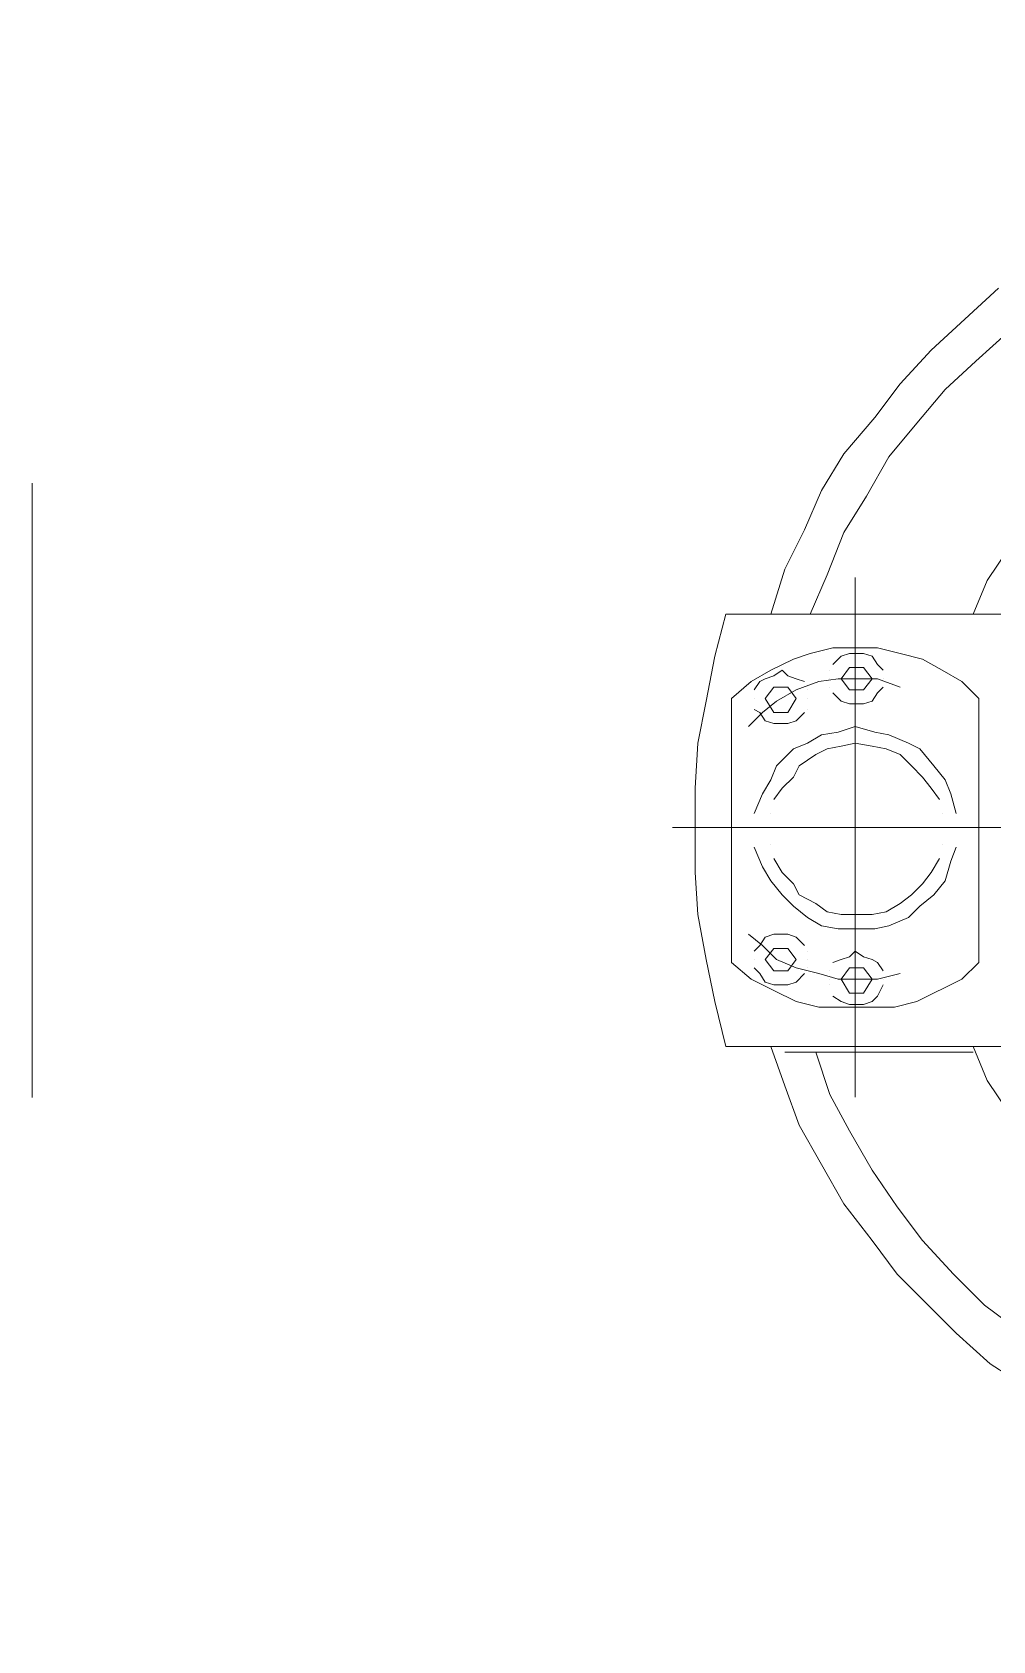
# Model space of a CAD drawing. Header units: millimetres. Extents: x 553474 to 556484, y 6145926 to 6146600.
# Drawn here: x 556132.1967 to 556132.3531, y 6146169.8614 to 6146170.1233 of the extents above; entities that cross this region are included whole.
import ezdxf

# ---------------------------------------------------------------- set-up
doc = ezdxf.new("R2010")
doc.units = ezdxf.units.MM
doc.linetypes.add('DASHED', pattern=[5.5, 4, -1.5])
doc.layers.add('8', color=8, linetype='Continuous', lineweight=0)

msp = doc.modelspace()

# ---------------------------------------------------------------- linework, layer by layer
at = {"layer": '8'}
for p, q in [((556132.33068, 6146170.03448, 9.796), (556132.33068, 6146169.94993, 9.796)), ((556132.30097, 6146169.99379, 9.796), (556132.67829, 6146169.99379, 9.796))]:
    msp.add_line(p, q, dxfattribs=at)
at = {"layer": '8', "linetype": 'DASHED', "ltscale": 0.01, "elevation": 9.796}
msp.add_lwpolyline([(556132.79672, 6146169.74987), (556132.19672, 6146169.74987), (556132.19672, 6146170.34987), (556132.79672, 6146170.34987)], close=True, dxfattribs=at)
at = {"layer": '8'}
for points in [[(556132.354, 6146170.08157, 9.796), (556132.354, 6146170.08157, 9.796), (556132.34851, 6146170.07654, 9.796), (556132.34851, 6146170.07654, 9.796)], [(556132.34851, 6146170.07654, 9.796), (556132.34851, 6146170.07654, 9.796), (556132.34303, 6146170.07152, 9.796), (556132.34303, 6146170.07152, 9.796)], [(556132.35034, 6146170.06969, 9.796), (556132.35034, 6146170.06969, 9.796), (556132.35583, 6146170.07472, 9.796), (556132.35583, 6146170.07472, 9.796)], [(556132.34303, 6146170.07152, 9.796), (556132.34303, 6146170.07152, 9.796), (556132.338, 6146170.06603, 9.796), (556132.338, 6146170.06603, 9.796)], [(556132.34531, 6146170.06511, 9.796), (556132.34531, 6146170.06511, 9.796), (556132.35034, 6146170.06969, 9.796), (556132.35034, 6146170.06969, 9.796)], [(556132.338, 6146170.06603, 9.796), (556132.338, 6146170.06603, 9.796), (556132.33388, 6146170.06054, 9.796), (556132.33388, 6146170.06054, 9.796)], [(556132.34074, 6146170.05963, 9.796), (556132.34074, 6146170.05963, 9.796), (556132.34531, 6146170.06511, 9.796), (556132.34531, 6146170.06511, 9.796)], [(556132.33388, 6146170.06054, 9.796), (556132.33388, 6146170.06054, 9.796), (556132.32885, 6146170.0546, 9.796), (556132.32885, 6146170.0546, 9.796)], [(556132.33617, 6146170.05414, 9.796), (556132.33617, 6146170.05414, 9.796), (556132.34074, 6146170.05963, 9.796), (556132.34074, 6146170.05963, 9.796)], [(556132.32885, 6146170.0546, 9.796), (556132.32885, 6146170.0546, 9.796), (556132.3252, 6146170.04866, 9.796), (556132.3252, 6146170.04866, 9.796)], [(556132.33251, 6146170.04774, 9.796), (556132.33251, 6146170.04774, 9.796), (556132.33617, 6146170.05414, 9.796), (556132.33617, 6146170.05414, 9.796)], [(556132.3252, 6146170.04866, 9.796), (556132.3252, 6146170.04866, 9.796), (556132.32245, 6146170.04225, 9.796), (556132.32245, 6146170.04225, 9.796)], [(556132.32885, 6146170.0418, 9.796), (556132.32885, 6146170.0418, 9.796), (556132.33251, 6146170.04774, 9.796), (556132.33251, 6146170.04774, 9.796)], [(556132.32245, 6146170.04225, 9.796), (556132.32245, 6146170.04225, 9.796), (556132.31925, 6146170.03585, 9.796), (556132.31925, 6146170.03585, 9.796)], [(556132.32611, 6146170.03494, 9.796), (556132.32611, 6146170.03494, 9.796), (556132.32885, 6146170.0418, 9.796), (556132.32885, 6146170.0418, 9.796)], [(556132.35583, 6146170.03951, 9.796), (556132.35583, 6146170.03951, 9.796), (556132.35217, 6146170.03403, 9.796), (556132.35217, 6146170.03403, 9.796)], [(556132.31925, 6146170.03585, 9.796), (556132.31925, 6146170.03585, 9.796), (556132.31697, 6146170.02854, 9.796), (556132.31697, 6146170.02854, 9.796)], [(556132.32337, 6146170.02854, 9.796), (556132.32337, 6146170.02854, 9.796), (556132.32611, 6146170.03494, 9.796), (556132.32611, 6146170.03494, 9.796)], [(556132.35217, 6146170.03403, 9.796), (556132.35217, 6146170.03403, 9.796), (556132.34989, 6146170.02854, 9.796), (556132.34989, 6146170.02854, 9.796)], [(556132.30782, 6146170.02168, 9.796), (556132.30782, 6146170.02168, 9.796), (556132.30965, 6146170.02854, 9.796), (556132.30965, 6146170.02854, 9.796)], [(556132.30965, 6146170.02854, 9.796), (556132.30965, 6146170.02854, 9.796), (556132.36635, 6146170.02854, 9.796), (556132.36635, 6146170.02854, 9.796)], [(556132.30645, 6146170.01437, 9.796), (556132.30645, 6146170.01437, 9.796), (556132.30782, 6146170.02168, 9.796), (556132.30782, 6146170.02168, 9.796)], [(556132.32063, 6146170.02122, 9.796), (556132.32063, 6146170.02122, 9.796), (556132.31697, 6146170.01939, 9.796), (556132.31697, 6146170.01939, 9.796)], [(556132.32337, 6146170.02214, 9.796), (556132.32337, 6146170.02214, 9.796), (556132.32063, 6146170.02122, 9.796), (556132.32063, 6146170.02122, 9.796)], [(556132.32703, 6146170.02305, 9.796), (556132.32703, 6146170.02305, 9.796), (556132.32337, 6146170.02214, 9.796), (556132.32337, 6146170.02214, 9.796)], [(556132.33068, 6146170.02305, 9.796), (556132.33068, 6146170.02305, 9.796), (556132.32703, 6146170.02305, 9.796), (556132.32703, 6146170.02305, 9.796)], [(556132.3284, 6146170.02168, 9.796), (556132.3284, 6146170.02168, 9.796), (556132.32703, 6146170.02031, 9.796), (556132.32703, 6146170.02031, 9.796)], [(556132.32977, 6146170.02214, 9.796), (556132.32977, 6146170.02214, 9.796), (556132.3284, 6146170.02168, 9.796), (556132.3284, 6146170.02168, 9.796)], [(556132.33068, 6146170.02214, 9.796), (556132.33068, 6146170.02214, 9.796), (556132.32977, 6146170.02214, 9.796), (556132.32977, 6146170.02214, 9.796)], [(556132.33434, 6146170.02305, 9.796), (556132.33434, 6146170.02305, 9.796), (556132.33068, 6146170.02305, 9.796), (556132.33068, 6146170.02305, 9.796)], [(556132.33206, 6146170.02214, 9.796), (556132.33206, 6146170.02214, 9.796), (556132.33068, 6146170.02214, 9.796), (556132.33068, 6146170.02214, 9.796)], [(556132.33343, 6146170.02168, 9.796), (556132.33343, 6146170.02168, 9.796), (556132.33206, 6146170.02214, 9.796), (556132.33206, 6146170.02214, 9.796)], [(556132.33434, 6146170.02031, 9.796), (556132.33434, 6146170.02031, 9.796), (556132.33343, 6146170.02168, 9.796), (556132.33343, 6146170.02168, 9.796)], [(556132.33434, 6146170.02305, 9.796), (556132.33434, 6146170.02305, 9.796), (556132.338, 6146170.02214, 9.796), (556132.338, 6146170.02214, 9.796)], [(556132.338, 6146170.02214, 9.796), (556132.338, 6146170.02214, 9.796), (556132.34166, 6146170.02122, 9.796), (556132.34166, 6146170.02122, 9.796)], [(556132.34166, 6146170.02122, 9.796), (556132.34166, 6146170.02122, 9.796), (556132.34486, 6146170.01939, 9.796), (556132.34486, 6146170.01939, 9.796)], [(556132.31697, 6146170.01939, 9.796), (556132.31697, 6146170.01939, 9.796), (556132.31377, 6146170.01757, 9.796), (556132.31377, 6146170.01757, 9.796)], [(556132.3188, 6146170.01939, 9.796), (556132.3188, 6146170.01939, 9.796), (556132.31742, 6146170.01848, 9.796), (556132.31742, 6146170.01848, 9.796)], [(556132.31971, 6146170.01848, 9.796), (556132.31971, 6146170.01848, 9.796), (556132.3188, 6146170.01939, 9.796), (556132.3188, 6146170.01939, 9.796)], [(556132.32657, 6146170.01939, 9.796), (556132.32657, 6146170.01939, 9.796), (556132.32657, 6146170.01802, 9.796), (556132.32657, 6146170.01802, 9.796)], [(556132.32703, 6146170.02031, 9.796), (556132.32703, 6146170.02031, 9.796), (556132.32657, 6146170.01939, 9.796), (556132.32657, 6146170.01939, 9.796)], [(556132.32977, 6146170.01985, 9.796), (556132.32977, 6146170.01985, 9.796), (556132.3284, 6146170.01802, 9.796), (556132.3284, 6146170.01802, 9.796)], [(556132.33068, 6146170.01985, 9.796), (556132.33068, 6146170.01985, 9.796), (556132.32977, 6146170.01985, 9.796), (556132.32977, 6146170.01985, 9.796)], [(556132.33206, 6146170.01985, 9.796), (556132.33206, 6146170.01985, 9.796), (556132.33068, 6146170.01985, 9.796), (556132.33068, 6146170.01985, 9.796)], [(556132.33343, 6146170.01802, 9.796), (556132.33343, 6146170.01802, 9.796), (556132.33206, 6146170.01985, 9.796), (556132.33206, 6146170.01985, 9.796)], [(556132.33526, 6146170.01939, 9.796), (556132.33526, 6146170.01939, 9.796), (556132.33434, 6146170.02031, 9.796), (556132.33434, 6146170.02031, 9.796)], [(556132.34486, 6146170.01939, 9.796), (556132.34486, 6146170.01939, 9.796), (556132.34806, 6146170.01757, 9.796), (556132.34806, 6146170.01757, 9.796)], [(556132.31377, 6146170.01757, 9.796), (556132.31377, 6146170.01757, 9.796), (556132.31057, 6146170.01482, 9.796), (556132.31057, 6146170.01482, 9.796)], [(556132.31514, 6146170.01757, 9.796), (556132.31514, 6146170.01757, 9.796), (556132.31422, 6146170.01619, 9.796), (556132.31422, 6146170.01619, 9.796)], [(556132.31422, 6146170.01619, 9.796), (556132.31422, 6146170.01619, 9.796), (556132.31422, 6146170.01482, 9.796), (556132.31422, 6146170.01482, 9.796)], [(556132.31605, 6146170.01802, 9.796), (556132.31605, 6146170.01802, 9.796), (556132.31514, 6146170.01757, 9.796), (556132.31514, 6146170.01757, 9.796)], [(556132.31742, 6146170.01848, 9.796), (556132.31742, 6146170.01848, 9.796), (556132.31605, 6146170.01802, 9.796), (556132.31605, 6146170.01802, 9.796)], [(556132.31742, 6146170.01665, 9.796), (556132.31742, 6146170.01665, 9.796), (556132.31605, 6146170.01482, 9.796), (556132.31605, 6146170.01482, 9.796)], [(556132.3188, 6146170.01665, 9.796), (556132.3188, 6146170.01665, 9.796), (556132.31742, 6146170.01665, 9.796), (556132.31742, 6146170.01665, 9.796)], [(556132.31788, 6146170.01437, 9.796), (556132.31788, 6146170.01437, 9.796), (556132.32108, 6146170.01619, 9.796), (556132.32108, 6146170.01619, 9.796)], [(556132.31971, 6146170.01665, 9.796), (556132.31971, 6146170.01665, 9.796), (556132.3188, 6146170.01665, 9.796), (556132.3188, 6146170.01665, 9.796)], [(556132.32108, 6146170.01802, 9.796), (556132.32108, 6146170.01802, 9.796), (556132.31971, 6146170.01848, 9.796), (556132.31971, 6146170.01848, 9.796)], [(556132.32108, 6146170.01482, 9.796), (556132.32108, 6146170.01482, 9.796), (556132.31971, 6146170.01665, 9.796), (556132.31971, 6146170.01665, 9.796)], [(556132.32245, 6146170.01757, 9.796), (556132.32245, 6146170.01757, 9.796), (556132.32108, 6146170.01802, 9.796), (556132.32108, 6146170.01802, 9.796)], [(556132.32108, 6146170.01619, 9.796), (556132.32108, 6146170.01619, 9.796), (556132.32474, 6146170.01757, 9.796), (556132.32474, 6146170.01757, 9.796)], [(556132.32291, 6146170.01619, 9.796), (556132.32291, 6146170.01619, 9.796), (556132.32245, 6146170.01757, 9.796), (556132.32245, 6146170.01757, 9.796)], [(556132.32474, 6146170.01757, 9.796), (556132.32474, 6146170.01757, 9.796), (556132.32794, 6146170.01802, 9.796), (556132.32794, 6146170.01802, 9.796)], [(556132.32657, 6146170.01802, 9.796), (556132.32657, 6146170.01802, 9.796), (556132.32657, 6146170.01665, 9.796), (556132.32657, 6146170.01665, 9.796)], [(556132.32657, 6146170.01665, 9.796), (556132.32657, 6146170.01665, 9.796), (556132.32703, 6146170.01574, 9.796), (556132.32703, 6146170.01574, 9.796)], [(556132.32794, 6146170.01802, 9.796), (556132.32794, 6146170.01802, 9.796), (556132.3316, 6146170.01802, 9.796), (556132.3316, 6146170.01802, 9.796)], [(556132.3284, 6146170.01802, 9.796), (556132.3284, 6146170.01802, 9.796), (556132.32977, 6146170.01619, 9.796), (556132.32977, 6146170.01619, 9.796)], [(556132.32977, 6146170.01619, 9.796), (556132.32977, 6146170.01619, 9.796), (556132.33068, 6146170.01619, 9.796), (556132.33068, 6146170.01619, 9.796)], [(556132.33068, 6146170.01619, 9.796), (556132.33068, 6146170.01619, 9.796), (556132.33206, 6146170.01619, 9.796), (556132.33206, 6146170.01619, 9.796)], [(556132.3316, 6146170.01802, 9.796), (556132.3316, 6146170.01802, 9.796), (556132.33434, 6146170.01802, 9.796), (556132.33434, 6146170.01802, 9.796)], [(556132.33206, 6146170.01619, 9.796), (556132.33206, 6146170.01619, 9.796), (556132.33343, 6146170.01802, 9.796), (556132.33343, 6146170.01802, 9.796)], [(556132.33434, 6146170.01802, 9.796), (556132.33434, 6146170.01802, 9.796), (556132.338, 6146170.01665, 9.796), (556132.338, 6146170.01665, 9.796)], [(556132.33434, 6146170.01574, 9.796), (556132.33434, 6146170.01574, 9.796), (556132.33526, 6146170.01665, 9.796), (556132.33526, 6146170.01665, 9.796)], [(556132.33526, 6146170.01802, 9.796), (556132.33526, 6146170.01802, 9.796), (556132.33526, 6146170.01939, 9.796), (556132.33526, 6146170.01939, 9.796)], [(556132.33526, 6146170.01665, 9.796), (556132.33526, 6146170.01665, 9.796), (556132.33526, 6146170.01802, 9.796), (556132.33526, 6146170.01802, 9.796)], [(556132.34806, 6146170.01757, 9.796), (556132.34806, 6146170.01757, 9.796), (556132.3508, 6146170.01482, 9.796), (556132.3508, 6146170.01482, 9.796)], [(556132.30508, 6146170.00751, 9.796), (556132.30508, 6146170.00751, 9.796), (556132.30645, 6146170.01437, 9.796), (556132.30645, 6146170.01437, 9.796)], [(556132.31057, 6146170.01482, 9.796), (556132.31057, 6146170.01482, 9.796), (556132.31057, 6146169.97185, 9.796), (556132.31057, 6146169.97185, 9.796)], [(556132.31422, 6146170.01482, 9.796), (556132.31422, 6146170.01482, 9.796), (556132.31422, 6146170.01299, 9.796), (556132.31422, 6146170.01299, 9.796)], [(556132.31788, 6146170.01437, 9.796), (556132.31788, 6146170.01437, 9.796), (556132.3156, 6146170.01254, 9.796), (556132.3156, 6146170.01254, 9.796)], [(556132.31605, 6146170.01482, 9.796), (556132.31605, 6146170.01482, 9.796), (556132.31742, 6146170.01254, 9.796), (556132.31742, 6146170.01254, 9.796)], [(556132.31971, 6146170.01254, 9.796), (556132.31971, 6146170.01254, 9.796), (556132.32108, 6146170.01482, 9.796), (556132.32108, 6146170.01482, 9.796)], [(556132.32291, 6146170.01482, 9.796), (556132.32291, 6146170.01482, 9.796), (556132.32291, 6146170.01619, 9.796), (556132.32291, 6146170.01619, 9.796)], [(556132.32703, 6146170.01574, 9.796), (556132.32703, 6146170.01574, 9.796), (556132.3284, 6146170.01437, 9.796), (556132.3284, 6146170.01437, 9.796)], [(556132.3284, 6146170.01437, 9.796), (556132.3284, 6146170.01437, 9.796), (556132.32977, 6146170.01391, 9.796), (556132.32977, 6146170.01391, 9.796)], [(556132.32977, 6146170.01391, 9.796), (556132.32977, 6146170.01391, 9.796), (556132.33068, 6146170.01391, 9.796), (556132.33068, 6146170.01391, 9.796)], [(556132.33068, 6146170.01391, 9.796), (556132.33068, 6146170.01391, 9.796), (556132.33206, 6146170.01391, 9.796), (556132.33206, 6146170.01391, 9.796)], [(556132.33206, 6146170.01391, 9.796), (556132.33206, 6146170.01391, 9.796), (556132.33343, 6146170.01437, 9.796), (556132.33343, 6146170.01437, 9.796)], [(556132.33343, 6146170.01437, 9.796), (556132.33343, 6146170.01437, 9.796), (556132.33434, 6146170.01574, 9.796), (556132.33434, 6146170.01574, 9.796)], [(556132.3508, 6146170.01482, 9.796), (556132.3508, 6146170.01482, 9.796), (556132.3508, 6146169.99379, 9.796), (556132.3508, 6146169.99379, 9.796)], [(556132.3156, 6146170.01254, 9.796), (556132.3156, 6146170.01254, 9.796), (556132.31331, 6146170.01025, 9.796), (556132.31331, 6146170.01025, 9.796)], [(556132.31422, 6146170.01299, 9.796), (556132.31422, 6146170.01299, 9.796), (556132.31514, 6146170.01254, 9.796), (556132.31514, 6146170.01254, 9.796)], [(556132.31514, 6146170.01254, 9.796), (556132.31514, 6146170.01254, 9.796), (556132.31605, 6146170.01117, 9.796), (556132.31605, 6146170.01117, 9.796)], [(556132.31605, 6146170.01117, 9.796), (556132.31605, 6146170.01117, 9.796), (556132.31742, 6146170.01071, 9.796), (556132.31742, 6146170.01071, 9.796)], [(556132.31742, 6146170.01254, 9.796), (556132.31742, 6146170.01254, 9.796), (556132.3188, 6146170.01254, 9.796), (556132.3188, 6146170.01254, 9.796)], [(556132.3188, 6146170.01254, 9.796), (556132.3188, 6146170.01254, 9.796), (556132.31971, 6146170.01254, 9.796), (556132.31971, 6146170.01254, 9.796)], [(556132.31971, 6146170.01071, 9.796), (556132.31971, 6146170.01071, 9.796), (556132.32108, 6146170.01117, 9.796), (556132.32108, 6146170.01117, 9.796)], [(556132.32108, 6146170.01117, 9.796), (556132.32108, 6146170.01117, 9.796), (556132.32245, 6146170.01254, 9.796), (556132.32245, 6146170.01254, 9.796)], [(556132.32245, 6146170.01254, 9.796), (556132.32245, 6146170.01254, 9.796), (556132.32291, 6146170.01299, 9.796), (556132.32291, 6146170.01299, 9.796)], [(556132.32291, 6146170.01299, 9.796), (556132.32291, 6146170.01299, 9.796), (556132.32291, 6146170.01482, 9.796), (556132.32291, 6146170.01482, 9.796)], [(556132.31742, 6146170.01071, 9.796), (556132.31742, 6146170.01071, 9.796), (556132.3188, 6146170.01071, 9.796), (556132.3188, 6146170.01071, 9.796)], [(556132.3188, 6146170.01071, 9.796), (556132.3188, 6146170.01071, 9.796), (556132.31971, 6146170.01071, 9.796), (556132.31971, 6146170.01071, 9.796)], [(556132.3252, 6146170.00888, 9.796), (556132.3252, 6146170.00888, 9.796), (556132.32291, 6146170.00751, 9.796), (556132.32291, 6146170.00751, 9.796)], [(556132.32794, 6146170.00934, 9.796), (556132.32794, 6146170.00934, 9.796), (556132.3252, 6146170.00888, 9.796), (556132.3252, 6146170.00888, 9.796)], [(556132.33068, 6146170.01025, 9.796), (556132.33068, 6146170.01025, 9.796), (556132.32794, 6146170.00934, 9.796), (556132.32794, 6146170.00934, 9.796)], [(556132.33388, 6146170.00934, 9.796), (556132.33388, 6146170.00934, 9.796), (556132.33068, 6146170.01025, 9.796), (556132.33068, 6146170.01025, 9.796)], [(556132.33617, 6146170.00888, 9.796), (556132.33617, 6146170.00888, 9.796), (556132.33388, 6146170.00934, 9.796), (556132.33388, 6146170.00934, 9.796)], [(556132.33937, 6146170.00751, 9.796), (556132.33937, 6146170.00751, 9.796), (556132.33617, 6146170.00888, 9.796), (556132.33617, 6146170.00888, 9.796)], [(556132.30462, 6146170.00019, 9.796), (556132.30462, 6146170.00019, 9.796), (556132.30508, 6146170.00751, 9.796), (556132.30508, 6146170.00751, 9.796)], [(556132.32063, 6146170.00659, 9.796), (556132.32063, 6146170.00659, 9.796), (556132.31788, 6146170.00385, 9.796), (556132.31788, 6146170.00385, 9.796)], [(556132.32291, 6146170.00751, 9.796), (556132.32291, 6146170.00751, 9.796), (556132.32063, 6146170.00659, 9.796), (556132.32063, 6146170.00659, 9.796)], [(556132.32428, 6146170.00568, 9.796), (556132.32428, 6146170.00568, 9.796), (556132.32154, 6146170.00385, 9.796), (556132.32154, 6146170.00385, 9.796)], [(556132.32611, 6146170.00659, 9.796), (556132.32611, 6146170.00659, 9.796), (556132.32428, 6146170.00568, 9.796), (556132.32428, 6146170.00568, 9.796)], [(556132.3284, 6146170.00705, 9.796), (556132.3284, 6146170.00705, 9.796), (556132.32611, 6146170.00659, 9.796), (556132.32611, 6146170.00659, 9.796)], [(556132.33068, 6146170.00751, 9.796), (556132.33068, 6146170.00751, 9.796), (556132.3284, 6146170.00705, 9.796), (556132.3284, 6146170.00705, 9.796)], [(556132.33343, 6146170.00705, 9.796), (556132.33343, 6146170.00705, 9.796), (556132.33068, 6146170.00751, 9.796), (556132.33068, 6146170.00751, 9.796)], [(556132.33571, 6146170.00659, 9.796), (556132.33571, 6146170.00659, 9.796), (556132.33343, 6146170.00705, 9.796), (556132.33343, 6146170.00705, 9.796)], [(556132.338, 6146170.00568, 9.796), (556132.338, 6146170.00568, 9.796), (556132.33571, 6146170.00659, 9.796), (556132.33571, 6146170.00659, 9.796)], [(556132.33983, 6146170.00385, 9.796), (556132.33983, 6146170.00385, 9.796), (556132.338, 6146170.00568, 9.796), (556132.338, 6146170.00568, 9.796)], [(556132.3412, 6146170.00659, 9.796), (556132.3412, 6146170.00659, 9.796), (556132.33937, 6146170.00751, 9.796), (556132.33937, 6146170.00751, 9.796)], [(556132.34349, 6146170.00385, 9.796), (556132.34349, 6146170.00385, 9.796), (556132.3412, 6146170.00659, 9.796), (556132.3412, 6146170.00659, 9.796)], [(556132.31788, 6146170.00385, 9.796), (556132.31788, 6146170.00385, 9.796), (556132.31697, 6146170.00156, 9.796), (556132.31697, 6146170.00156, 9.796)], [(556132.32154, 6146170.00385, 9.796), (556132.32154, 6146170.00385, 9.796), (556132.32063, 6146170.00202, 9.796), (556132.32063, 6146170.00202, 9.796)], [(556132.34166, 6146170.00202, 9.796), (556132.34166, 6146170.00202, 9.796), (556132.33983, 6146170.00385, 9.796), (556132.33983, 6146170.00385, 9.796)], [(556132.34531, 6146170.00156, 9.796), (556132.34531, 6146170.00156, 9.796), (556132.34349, 6146170.00385, 9.796), (556132.34349, 6146170.00385, 9.796)], [(556132.31697, 6146170.00156, 9.796), (556132.31697, 6146170.00156, 9.796), (556132.3156, 6146169.99928, 9.796), (556132.3156, 6146169.99928, 9.796)], [(556132.32063, 6146170.00202, 9.796), (556132.32063, 6146170.00202, 9.796), (556132.3188, 6146170.00019, 9.796), (556132.3188, 6146170.00019, 9.796)], [(556132.34303, 6146170.00019, 9.796), (556132.34303, 6146170.00019, 9.796), (556132.34166, 6146170.00202, 9.796), (556132.34166, 6146170.00202, 9.796)], [(556132.34623, 6146169.99928, 9.796), (556132.34623, 6146169.99928, 9.796), (556132.34531, 6146170.00156, 9.796), (556132.34531, 6146170.00156, 9.796)], [(556132.30462, 6146169.99379, 9.796), (556132.30462, 6146169.99379, 9.796), (556132.30462, 6146170.00019, 9.796), (556132.30462, 6146170.00019, 9.796)], [(556132.3156, 6146169.99928, 9.796), (556132.3156, 6146169.99928, 9.796), (556132.31422, 6146169.99608, 9.796), (556132.31422, 6146169.99608, 9.796)], [(556132.3188, 6146170.00019, 9.796), (556132.3188, 6146170.00019, 9.796), (556132.31742, 6146169.99836, 9.796), (556132.31742, 6146169.99836, 9.796)], [(556132.31742, 6146169.99836, 9.796), (556132.31742, 6146169.99836, 9.796), (556132.31697, 6146169.99608, 9.796), (556132.31697, 6146169.99608, 9.796)], [(556132.3444, 6146169.99836, 9.796), (556132.3444, 6146169.99836, 9.796), (556132.34303, 6146170.00019, 9.796), (556132.34303, 6146170.00019, 9.796)], [(556132.34714, 6146169.99608, 9.796), (556132.34714, 6146169.99608, 9.796), (556132.34623, 6146169.99928, 9.796), (556132.34623, 6146169.99928, 9.796)], [(556132.31422, 6146169.99608, 9.796), (556132.31422, 6146169.99608, 9.796), (556132.31422, 6146169.99379, 9.796), (556132.31422, 6146169.99379, 9.796)], [(556132.31697, 6146169.99608, 9.796), (556132.31697, 6146169.99608, 9.796), (556132.31697, 6146169.99379, 9.796), (556132.31697, 6146169.99379, 9.796)], [(556132.34486, 6146169.99608, 9.796), (556132.34486, 6146169.99608, 9.796), (556132.3444, 6146169.99836, 9.796), (556132.3444, 6146169.99836, 9.796)], [(556132.30462, 6146169.99379, 9.796), (556132.30462, 6146169.99379, 9.796), (556132.30462, 6146169.98648, 9.796), (556132.30462, 6146169.98648, 9.796)], [(556132.31697, 6146169.99379, 9.796), (556132.31697, 6146169.99379, 9.796), (556132.31697, 6146169.99105, 9.796), (556132.31697, 6146169.99105, 9.796)], [(556132.34486, 6146169.99379, 9.796), (556132.34486, 6146169.99379, 9.796), (556132.34486, 6146169.99608, 9.796), (556132.34486, 6146169.99608, 9.796)], [(556132.34714, 6146169.99379, 9.796), (556132.34714, 6146169.99379, 9.796), (556132.34714, 6146169.99608, 9.796), (556132.34714, 6146169.99608, 9.796)], [(556132.3508, 6146169.97185, 9.796), (556132.3508, 6146169.97185, 9.796), (556132.3508, 6146169.99379, 9.796), (556132.3508, 6146169.99379, 9.796)], [(556132.3156, 6146169.98739, 9.796), (556132.3156, 6146169.98739, 9.796), (556132.31422, 6146169.99059, 9.796), (556132.31422, 6146169.99059, 9.796)], [(556132.31422, 6146169.99059, 9.796), (556132.31422, 6146169.99059, 9.796), (556132.31422, 6146169.99379, 9.796), (556132.31422, 6146169.99379, 9.796)], [(556132.31697, 6146169.99105, 9.796), (556132.31697, 6146169.99105, 9.796), (556132.31742, 6146169.98876, 9.796), (556132.31742, 6146169.98876, 9.796)], [(556132.34486, 6146169.99105, 9.796), (556132.34486, 6146169.99105, 9.796), (556132.34486, 6146169.99379, 9.796), (556132.34486, 6146169.99379, 9.796)], [(556132.34623, 6146169.98831, 9.796), (556132.34623, 6146169.98831, 9.796), (556132.34714, 6146169.99059, 9.796), (556132.34714, 6146169.99059, 9.796)], [(556132.34714, 6146169.99059, 9.796), (556132.34714, 6146169.99059, 9.796), (556132.34714, 6146169.99379, 9.796), (556132.34714, 6146169.99379, 9.796)], [(556132.31697, 6146169.9851, 9.796), (556132.31697, 6146169.9851, 9.796), (556132.3156, 6146169.98739, 9.796), (556132.3156, 6146169.98739, 9.796)], [(556132.31742, 6146169.98876, 9.796), (556132.31742, 6146169.98876, 9.796), (556132.3188, 6146169.98648, 9.796), (556132.3188, 6146169.98648, 9.796)], [(556132.34303, 6146169.98648, 9.796), (556132.34303, 6146169.98648, 9.796), (556132.3444, 6146169.98876, 9.796), (556132.3444, 6146169.98876, 9.796)], [(556132.3444, 6146169.98876, 9.796), (556132.3444, 6146169.98876, 9.796), (556132.34486, 6146169.99105, 9.796), (556132.34486, 6146169.99105, 9.796)], [(556132.34531, 6146169.9851, 9.796), (556132.34531, 6146169.9851, 9.796), (556132.34623, 6146169.98831, 9.796), (556132.34623, 6146169.98831, 9.796)], [(556132.30462, 6146169.98648, 9.796), (556132.30462, 6146169.98648, 9.796), (556132.30508, 6146169.97962, 9.796), (556132.30508, 6146169.97962, 9.796)], [(556132.3188, 6146169.98282, 9.796), (556132.3188, 6146169.98282, 9.796), (556132.31697, 6146169.9851, 9.796), (556132.31697, 6146169.9851, 9.796)], [(556132.3188, 6146169.98648, 9.796), (556132.3188, 6146169.98648, 9.796), (556132.32063, 6146169.98465, 9.796), (556132.32063, 6146169.98465, 9.796)], [(556132.32063, 6146169.98465, 9.796), (556132.32063, 6146169.98465, 9.796), (556132.32154, 6146169.98282, 9.796), (556132.32154, 6146169.98282, 9.796)], [(556132.33983, 6146169.98282, 9.796), (556132.33983, 6146169.98282, 9.796), (556132.34166, 6146169.98465, 9.796), (556132.34166, 6146169.98465, 9.796)], [(556132.34166, 6146169.98465, 9.796), (556132.34166, 6146169.98465, 9.796), (556132.34303, 6146169.98648, 9.796), (556132.34303, 6146169.98648, 9.796)], [(556132.34349, 6146169.98282, 9.796), (556132.34349, 6146169.98282, 9.796), (556132.34531, 6146169.9851, 9.796), (556132.34531, 6146169.9851, 9.796)], [(556132.32063, 6146169.98099, 9.796), (556132.32063, 6146169.98099, 9.796), (556132.3188, 6146169.98282, 9.796), (556132.3188, 6146169.98282, 9.796)], [(556132.32154, 6146169.98282, 9.796), (556132.32154, 6146169.98282, 9.796), (556132.32428, 6146169.98145, 9.796), (556132.32428, 6146169.98145, 9.796)], [(556132.338, 6146169.98145, 9.796), (556132.338, 6146169.98145, 9.796), (556132.33983, 6146169.98282, 9.796), (556132.33983, 6146169.98282, 9.796)], [(556132.34349, 6146169.98282, 9.796), (556132.34349, 6146169.98282, 9.796), (556132.3412, 6146169.98099, 9.796), (556132.3412, 6146169.98099, 9.796)], [(556132.30508, 6146169.97962, 9.796), (556132.30508, 6146169.97962, 9.796), (556132.30645, 6146169.9723, 9.796), (556132.30645, 6146169.9723, 9.796)], [(556132.32291, 6146169.97916, 9.796), (556132.32291, 6146169.97916, 9.796), (556132.32063, 6146169.98099, 9.796), (556132.32063, 6146169.98099, 9.796)], [(556132.32428, 6146169.98145, 9.796), (556132.32428, 6146169.98145, 9.796), (556132.32611, 6146169.98008, 9.796), (556132.32611, 6146169.98008, 9.796)], [(556132.32611, 6146169.98008, 9.796), (556132.32611, 6146169.98008, 9.796), (556132.3284, 6146169.97962, 9.796), (556132.3284, 6146169.97962, 9.796)], [(556132.3284, 6146169.97962, 9.796), (556132.3284, 6146169.97962, 9.796), (556132.33068, 6146169.97962, 9.796), (556132.33068, 6146169.97962, 9.796)], [(556132.33068, 6146169.97962, 9.796), (556132.33068, 6146169.97962, 9.796), (556132.33343, 6146169.97962, 9.796), (556132.33343, 6146169.97962, 9.796)], [(556132.33343, 6146169.97962, 9.796), (556132.33343, 6146169.97962, 9.796), (556132.33571, 6146169.98008, 9.796), (556132.33571, 6146169.98008, 9.796)], [(556132.33571, 6146169.98008, 9.796), (556132.33571, 6146169.98008, 9.796), (556132.338, 6146169.98145, 9.796), (556132.338, 6146169.98145, 9.796)], [(556132.3412, 6146169.98099, 9.796), (556132.3412, 6146169.98099, 9.796), (556132.33937, 6146169.97916, 9.796), (556132.33937, 6146169.97916, 9.796)], [(556132.3252, 6146169.97779, 9.796), (556132.3252, 6146169.97779, 9.796), (556132.32291, 6146169.97916, 9.796), (556132.32291, 6146169.97916, 9.796)], [(556132.32794, 6146169.97733, 9.796), (556132.32794, 6146169.97733, 9.796), (556132.3252, 6146169.97779, 9.796), (556132.3252, 6146169.97779, 9.796)], [(556132.33068, 6146169.97733, 9.796), (556132.33068, 6146169.97733, 9.796), (556132.32794, 6146169.97733, 9.796), (556132.32794, 6146169.97733, 9.796)], [(556132.33388, 6146169.97733, 9.796), (556132.33388, 6146169.97733, 9.796), (556132.33068, 6146169.97733, 9.796), (556132.33068, 6146169.97733, 9.796)], [(556132.33617, 6146169.97779, 9.796), (556132.33617, 6146169.97779, 9.796), (556132.33388, 6146169.97733, 9.796), (556132.33388, 6146169.97733, 9.796)], [(556132.33937, 6146169.97916, 9.796), (556132.33937, 6146169.97916, 9.796), (556132.33617, 6146169.97779, 9.796), (556132.33617, 6146169.97779, 9.796)], [(556132.31331, 6146169.97642, 9.796), (556132.31331, 6146169.97642, 9.796), (556132.3156, 6146169.97459, 9.796), (556132.3156, 6146169.97459, 9.796)], [(556132.31514, 6146169.97459, 9.796), (556132.31514, 6146169.97459, 9.796), (556132.31422, 6146169.97367, 9.796), (556132.31422, 6146169.97367, 9.796)], [(556132.31605, 6146169.97596, 9.796), (556132.31605, 6146169.97596, 9.796), (556132.31514, 6146169.97459, 9.796), (556132.31514, 6146169.97459, 9.796)], [(556132.3156, 6146169.97459, 9.796), (556132.3156, 6146169.97459, 9.796), (556132.31788, 6146169.9723, 9.796), (556132.31788, 6146169.9723, 9.796)], [(556132.31742, 6146169.97642, 9.796), (556132.31742, 6146169.97642, 9.796), (556132.31605, 6146169.97596, 9.796), (556132.31605, 6146169.97596, 9.796)], [(556132.31742, 6146169.97413, 9.796), (556132.31742, 6146169.97413, 9.796), (556132.31605, 6146169.9723, 9.796), (556132.31605, 6146169.9723, 9.796)], [(556132.3188, 6146169.97642, 9.796), (556132.3188, 6146169.97642, 9.796), (556132.31742, 6146169.97642, 9.796), (556132.31742, 6146169.97642, 9.796)], [(556132.3188, 6146169.97413, 9.796), (556132.3188, 6146169.97413, 9.796), (556132.31742, 6146169.97413, 9.796), (556132.31742, 6146169.97413, 9.796)], [(556132.31971, 6146169.97642, 9.796), (556132.31971, 6146169.97642, 9.796), (556132.3188, 6146169.97642, 9.796), (556132.3188, 6146169.97642, 9.796)], [(556132.31971, 6146169.97413, 9.796), (556132.31971, 6146169.97413, 9.796), (556132.3188, 6146169.97413, 9.796), (556132.3188, 6146169.97413, 9.796)], [(556132.32108, 6146169.97596, 9.796), (556132.32108, 6146169.97596, 9.796), (556132.31971, 6146169.97642, 9.796), (556132.31971, 6146169.97642, 9.796)], [(556132.32108, 6146169.9723, 9.796), (556132.32108, 6146169.9723, 9.796), (556132.31971, 6146169.97413, 9.796), (556132.31971, 6146169.97413, 9.796)], [(556132.32245, 6146169.97459, 9.796), (556132.32245, 6146169.97459, 9.796), (556132.32108, 6146169.97596, 9.796), (556132.32108, 6146169.97596, 9.796)], [(556132.30645, 6146169.9723, 9.796), (556132.30645, 6146169.9723, 9.796), (556132.30782, 6146169.96545, 9.796), (556132.30782, 6146169.96545, 9.796)], [(556132.31377, 6146169.9691, 9.796), (556132.31377, 6146169.9691, 9.796), (556132.31057, 6146169.97185, 9.796), (556132.31057, 6146169.97185, 9.796)], [(556132.31422, 6146169.97367, 9.796), (556132.31422, 6146169.97367, 9.796), (556132.31422, 6146169.9723, 9.796), (556132.31422, 6146169.9723, 9.796)], [(556132.31422, 6146169.9723, 9.796), (556132.31422, 6146169.9723, 9.796), (556132.31422, 6146169.97093, 9.796), (556132.31422, 6146169.97093, 9.796)], [(556132.31605, 6146169.9723, 9.796), (556132.31605, 6146169.9723, 9.796), (556132.31742, 6146169.97047, 9.796), (556132.31742, 6146169.97047, 9.796)], [(556132.31788, 6146169.9723, 9.796), (556132.31788, 6146169.9723, 9.796), (556132.32108, 6146169.97093, 9.796), (556132.32108, 6146169.97093, 9.796)], [(556132.31971, 6146169.97047, 9.796), (556132.31971, 6146169.97047, 9.796), (556132.32108, 6146169.9723, 9.796), (556132.32108, 6146169.9723, 9.796)], [(556132.32291, 6146169.97367, 9.796), (556132.32291, 6146169.97367, 9.796), (556132.32245, 6146169.97459, 9.796), (556132.32245, 6146169.97459, 9.796)], [(556132.32291, 6146169.9723, 9.796), (556132.32291, 6146169.9723, 9.796), (556132.32291, 6146169.97367, 9.796), (556132.32291, 6146169.97367, 9.796)], [(556132.3284, 6146169.9723, 9.796), (556132.3284, 6146169.9723, 9.796), (556132.32703, 6146169.97185, 9.796), (556132.32703, 6146169.97185, 9.796)], [(556132.32703, 6146169.97185, 9.796), (556132.32703, 6146169.97185, 9.796), (556132.32657, 6146169.97047, 9.796), (556132.32657, 6146169.97047, 9.796)], [(556132.32977, 6146169.97276, 9.796), (556132.32977, 6146169.97276, 9.796), (556132.3284, 6146169.9723, 9.796), (556132.3284, 6146169.9723, 9.796)], [(556132.33068, 6146169.97367, 9.796), (556132.33068, 6146169.97367, 9.796), (556132.32977, 6146169.97276, 9.796), (556132.32977, 6146169.97276, 9.796)], [(556132.33206, 6146169.97276, 9.796), (556132.33206, 6146169.97276, 9.796), (556132.33068, 6146169.97367, 9.796), (556132.33068, 6146169.97367, 9.796)], [(556132.33343, 6146169.9723, 9.796), (556132.33343, 6146169.9723, 9.796), (556132.33206, 6146169.97276, 9.796), (556132.33206, 6146169.97276, 9.796)], [(556132.33434, 6146169.97185, 9.796), (556132.33434, 6146169.97185, 9.796), (556132.33343, 6146169.9723, 9.796), (556132.33343, 6146169.9723, 9.796)], [(556132.33526, 6146169.97047, 9.796), (556132.33526, 6146169.97047, 9.796), (556132.33434, 6146169.97185, 9.796), (556132.33434, 6146169.97185, 9.796)], [(556132.34806, 6146169.9691, 9.796), (556132.34806, 6146169.9691, 9.796), (556132.3508, 6146169.97185, 9.796), (556132.3508, 6146169.97185, 9.796)], [(556132.31742, 6146169.96727, 9.796), (556132.31742, 6146169.96727, 9.796), (556132.31377, 6146169.9691, 9.796), (556132.31377, 6146169.9691, 9.796)], [(556132.31422, 6146169.97093, 9.796), (556132.31422, 6146169.97093, 9.796), (556132.31514, 6146169.97002, 9.796), (556132.31514, 6146169.97002, 9.796)], [(556132.31514, 6146169.97002, 9.796), (556132.31514, 6146169.97002, 9.796), (556132.31605, 6146169.96865, 9.796), (556132.31605, 6146169.96865, 9.796)], [(556132.31742, 6146169.97047, 9.796), (556132.31742, 6146169.97047, 9.796), (556132.3188, 6146169.97047, 9.796), (556132.3188, 6146169.97047, 9.796)], [(556132.3188, 6146169.97047, 9.796), (556132.3188, 6146169.97047, 9.796), (556132.31971, 6146169.97047, 9.796), (556132.31971, 6146169.97047, 9.796)], [(556132.32108, 6146169.97093, 9.796), (556132.32108, 6146169.97093, 9.796), (556132.32474, 6146169.97002, 9.796), (556132.32474, 6146169.97002, 9.796)], [(556132.32108, 6146169.96865, 9.796), (556132.32108, 6146169.96865, 9.796), (556132.32245, 6146169.97002, 9.796), (556132.32245, 6146169.97002, 9.796)], [(556132.32245, 6146169.97002, 9.796), (556132.32245, 6146169.97002, 9.796), (556132.32291, 6146169.97093, 9.796), (556132.32291, 6146169.97093, 9.796)], [(556132.32291, 6146169.97093, 9.796), (556132.32291, 6146169.97093, 9.796), (556132.32291, 6146169.9723, 9.796), (556132.32291, 6146169.9723, 9.796)], [(556132.32474, 6146169.97002, 9.796), (556132.32474, 6146169.97002, 9.796), (556132.32794, 6146169.9691, 9.796), (556132.32794, 6146169.9691, 9.796)], [(556132.32657, 6146169.97047, 9.796), (556132.32657, 6146169.97047, 9.796), (556132.32657, 6146169.9691, 9.796), (556132.32657, 6146169.9691, 9.796)], [(556132.32657, 6146169.9691, 9.796), (556132.32657, 6146169.9691, 9.796), (556132.32657, 6146169.96819, 9.796), (556132.32657, 6146169.96819, 9.796)], [(556132.32794, 6146169.9691, 9.796), (556132.32794, 6146169.9691, 9.796), (556132.3316, 6146169.9691, 9.796), (556132.3316, 6146169.9691, 9.796)], [(556132.32977, 6146169.97093, 9.796), (556132.32977, 6146169.97093, 9.796), (556132.3284, 6146169.9691, 9.796), (556132.3284, 6146169.9691, 9.796)], [(556132.3284, 6146169.9691, 9.796), (556132.3284, 6146169.9691, 9.796), (556132.32977, 6146169.96682, 9.796), (556132.32977, 6146169.96682, 9.796)], [(556132.33068, 6146169.97093, 9.796), (556132.33068, 6146169.97093, 9.796), (556132.32977, 6146169.97093, 9.796), (556132.32977, 6146169.97093, 9.796)], [(556132.33206, 6146169.97093, 9.796), (556132.33206, 6146169.97093, 9.796), (556132.33068, 6146169.97093, 9.796), (556132.33068, 6146169.97093, 9.796)], [(556132.3316, 6146169.9691, 9.796), (556132.3316, 6146169.9691, 9.796), (556132.33434, 6146169.9691, 9.796), (556132.33434, 6146169.9691, 9.796)], [(556132.33343, 6146169.9691, 9.796), (556132.33343, 6146169.9691, 9.796), (556132.33206, 6146169.97093, 9.796), (556132.33206, 6146169.97093, 9.796)], [(556132.33206, 6146169.96682, 9.796), (556132.33206, 6146169.96682, 9.796), (556132.33343, 6146169.9691, 9.796), (556132.33343, 6146169.9691, 9.796)], [(556132.33434, 6146169.9691, 9.796), (556132.33434, 6146169.9691, 9.796), (556132.338, 6146169.97002, 9.796), (556132.338, 6146169.97002, 9.796)], [(556132.33526, 6146169.9691, 9.796), (556132.33526, 6146169.9691, 9.796), (556132.33526, 6146169.97047, 9.796), (556132.33526, 6146169.97047, 9.796)], [(556132.34074, 6146169.96545, 9.796), (556132.34074, 6146169.96545, 9.796), (556132.34806, 6146169.9691, 9.796), (556132.34806, 6146169.9691, 9.796)], [(556132.31605, 6146169.96865, 9.796), (556132.31605, 6146169.96865, 9.796), (556132.31742, 6146169.96819, 9.796), (556132.31742, 6146169.96819, 9.796)], [(556132.31742, 6146169.96819, 9.796), (556132.31742, 6146169.96819, 9.796), (556132.3188, 6146169.96819, 9.796), (556132.3188, 6146169.96819, 9.796)], [(556132.31742, 6146169.96727, 9.796), (556132.31742, 6146169.96727, 9.796), (556132.32108, 6146169.96545, 9.796), (556132.32108, 6146169.96545, 9.796)], [(556132.3188, 6146169.96819, 9.796), (556132.3188, 6146169.96819, 9.796), (556132.31971, 6146169.96819, 9.796), (556132.31971, 6146169.96819, 9.796)], [(556132.31971, 6146169.96819, 9.796), (556132.31971, 6146169.96819, 9.796), (556132.32108, 6146169.96865, 9.796), (556132.32108, 6146169.96865, 9.796)], [(556132.32657, 6146169.96819, 9.796), (556132.32657, 6146169.96819, 9.796), (556132.32703, 6146169.96636, 9.796), (556132.32703, 6146169.96636, 9.796)], [(556132.32703, 6146169.96636, 9.796), (556132.32703, 6146169.96636, 9.796), (556132.3284, 6146169.96545, 9.796), (556132.3284, 6146169.96545, 9.796)], [(556132.32977, 6146169.96682, 9.796), (556132.32977, 6146169.96682, 9.796), (556132.33068, 6146169.96682, 9.796), (556132.33068, 6146169.96682, 9.796)], [(556132.33068, 6146169.96682, 9.796), (556132.33068, 6146169.96682, 9.796), (556132.33206, 6146169.96682, 9.796), (556132.33206, 6146169.96682, 9.796)], [(556132.33343, 6146169.96545, 9.796), (556132.33343, 6146169.96545, 9.796), (556132.33434, 6146169.96636, 9.796), (556132.33434, 6146169.96636, 9.796)], [(556132.33434, 6146169.96636, 9.796), (556132.33434, 6146169.96636, 9.796), (556132.33526, 6146169.96819, 9.796), (556132.33526, 6146169.96819, 9.796)], [(556132.33526, 6146169.96819, 9.796), (556132.33526, 6146169.96819, 9.796), (556132.33526, 6146169.9691, 9.796), (556132.33526, 6146169.9691, 9.796)], [(556132.30782, 6146169.96545, 9.796), (556132.30782, 6146169.96545, 9.796), (556132.30965, 6146169.95813, 9.796), (556132.30965, 6146169.95813, 9.796)], [(556132.32108, 6146169.96545, 9.796), (556132.32108, 6146169.96545, 9.796), (556132.32474, 6146169.96453, 9.796), (556132.32474, 6146169.96453, 9.796)], [(556132.32474, 6146169.96453, 9.796), (556132.32474, 6146169.96453, 9.796), (556132.33708, 6146169.96453, 9.796), (556132.33708, 6146169.96453, 9.796)], [(556132.3284, 6146169.96545, 9.796), (556132.3284, 6146169.96545, 9.796), (556132.32977, 6146169.96499, 9.796), (556132.32977, 6146169.96499, 9.796)], [(556132.32977, 6146169.96499, 9.796), (556132.32977, 6146169.96499, 9.796), (556132.33068, 6146169.96499, 9.796), (556132.33068, 6146169.96499, 9.796)], [(556132.33068, 6146169.96499, 9.796), (556132.33068, 6146169.96499, 9.796), (556132.33206, 6146169.96499, 9.796), (556132.33206, 6146169.96499, 9.796)], [(556132.33206, 6146169.96499, 9.796), (556132.33206, 6146169.96499, 9.796), (556132.33343, 6146169.96545, 9.796), (556132.33343, 6146169.96545, 9.796)], [(556132.33708, 6146169.96453, 9.796), (556132.33708, 6146169.96453, 9.796), (556132.34074, 6146169.96545, 9.796), (556132.34074, 6146169.96545, 9.796)], [(556132.30965, 6146169.95813, 9.796), (556132.30965, 6146169.95813, 9.796), (556132.36635, 6146169.95813, 9.796), (556132.36635, 6146169.95813, 9.796)], [(556132.31697, 6146169.95813, 9.796), (556132.31697, 6146169.95813, 9.796), (556132.31925, 6146169.95173, 9.796), (556132.31925, 6146169.95173, 9.796)], [(556132.31925, 6146169.95813, 9.796), (556132.31925, 6146169.95813, 9.796), (556132.31925, 6146169.95722, 9.796), (556132.31925, 6146169.95722, 9.796)], [(556132.31925, 6146169.95722, 9.796), (556132.31925, 6146169.95722, 9.796), (556132.34989, 6146169.95722, 9.796), (556132.34989, 6146169.95722, 9.796)], [(556132.32657, 6146169.95036, 9.796), (556132.32657, 6146169.95036, 9.796), (556132.32428, 6146169.95722, 9.796), (556132.32428, 6146169.95722, 9.796)], [(556132.34989, 6146169.95813, 9.796), (556132.34989, 6146169.95813, 9.796), (556132.35217, 6146169.95264, 9.796), (556132.35217, 6146169.95264, 9.796)], [(556132.34989, 6146169.95722, 9.796), (556132.34989, 6146169.95722, 9.796), (556132.34989, 6146169.95813, 9.796), (556132.34989, 6146169.95813, 9.796)], [(556132.31925, 6146169.95173, 9.796), (556132.31925, 6146169.95173, 9.796), (556132.32154, 6146169.94533, 9.796), (556132.32154, 6146169.94533, 9.796)], [(556132.35217, 6146169.95264, 9.796), (556132.35217, 6146169.95264, 9.796), (556132.35583, 6146169.94716, 9.796), (556132.35583, 6146169.94716, 9.796)], [(556132.32977, 6146169.94441, 9.796), (556132.32977, 6146169.94441, 9.796), (556132.32657, 6146169.95036, 9.796), (556132.32657, 6146169.95036, 9.796)], [(556132.32154, 6146169.94533, 9.796), (556132.32154, 6146169.94533, 9.796), (556132.3252, 6146169.93893, 9.796), (556132.3252, 6146169.93893, 9.796)], [(556132.33343, 6146169.93801, 9.796), (556132.33343, 6146169.93801, 9.796), (556132.32977, 6146169.94441, 9.796), (556132.32977, 6146169.94441, 9.796)], [(556132.3252, 6146169.93893, 9.796), (556132.3252, 6146169.93893, 9.796), (556132.32885, 6146169.93253, 9.796), (556132.32885, 6146169.93253, 9.796)], [(556132.33754, 6146169.93207, 9.796), (556132.33754, 6146169.93207, 9.796), (556132.33343, 6146169.93801, 9.796), (556132.33343, 6146169.93801, 9.796)], [(556132.32885, 6146169.93253, 9.796), (556132.32885, 6146169.93253, 9.796), (556132.33343, 6146169.92658, 9.796), (556132.33343, 6146169.92658, 9.796)], [(556132.34166, 6146169.92658, 9.796), (556132.34166, 6146169.92658, 9.796), (556132.33754, 6146169.93207, 9.796), (556132.33754, 6146169.93207, 9.796)], [(556132.33343, 6146169.92658, 9.796), (556132.33343, 6146169.92658, 9.796), (556132.33754, 6146169.9211, 9.796), (556132.33754, 6146169.9211, 9.796)], [(556132.34669, 6146169.9211, 9.796), (556132.34669, 6146169.9211, 9.796), (556132.34166, 6146169.92658, 9.796), (556132.34166, 6146169.92658, 9.796)], [(556132.33754, 6146169.9211, 9.796), (556132.33754, 6146169.9211, 9.796), (556132.34257, 6146169.91607, 9.796), (556132.34257, 6146169.91607, 9.796)], [(556132.35171, 6146169.91607, 9.796), (556132.35171, 6146169.91607, 9.796), (556132.34669, 6146169.9211, 9.796), (556132.34669, 6146169.9211, 9.796)], [(556132.34257, 6146169.91607, 9.796), (556132.34257, 6146169.91607, 9.796), (556132.34714, 6146169.9115, 9.796), (556132.34714, 6146169.9115, 9.796)], [(556132.3572, 6146169.91195, 9.796), (556132.3572, 6146169.91195, 9.796), (556132.35171, 6146169.91607, 9.796), (556132.35171, 6146169.91607, 9.796)], [(556132.34714, 6146169.9115, 9.796), (556132.34714, 6146169.9115, 9.796), (556132.35263, 6146169.90647, 9.796), (556132.35263, 6146169.90647, 9.796)], [(556132.35263, 6146169.90647, 9.796), (556132.35263, 6146169.90647, 9.796), (556132.35903, 6146169.90235, 9.796), (556132.35903, 6146169.90235, 9.796)]]:
    msp.add_open_spline(points, degree=3, dxfattribs=at)

doc.saveas('drawing.dxf')
